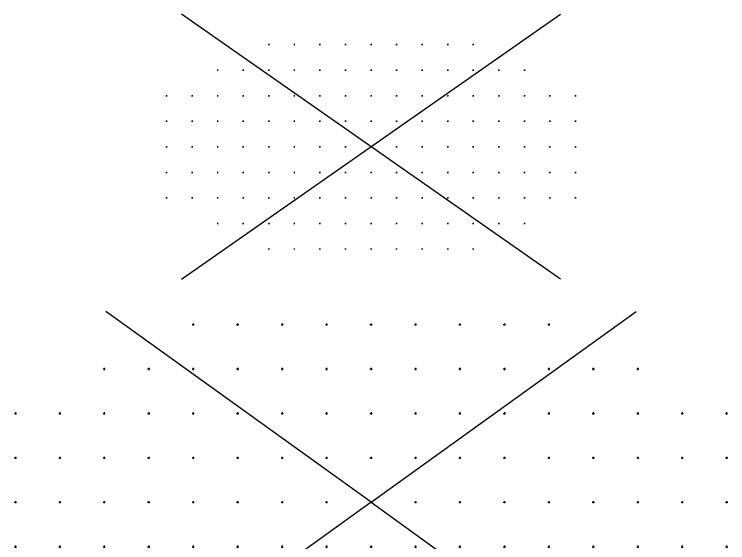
# Model space of a CAD drawing. Header units: metres. Extents: x 3187 to 3249, y 2220 to 2393.
# Drawn here: x 3193.605 to 3195.611, y 2311.079 to 2312.566 of the extents above; entities that cross this region are included whole.
import ezdxf
from ezdxf.enums import TextEntityAlignment as Align

# ---------------------------------------------------------------- set-up
doc = ezdxf.new("R2010")
doc.units = ezdxf.units.M
doc.layers.add('V-WE-VH-OPENVERHARDING_STRAATBAKSTEEN-S', color=90, linetype='Continuous', lineweight=25)
doc.styles.add('NLCS-ISO', font='NLCS-ISO.ttf')

# ---------------------------------------------------------------- blocks, each defined once
blk = doc.blocks.new('V-SVH-FUNDERING_ZANDCEMENTSTAB-SO')
for p, q in [((0, 0), (-3.728, 2.684)), ((0, 0), (3.728, 2.684)), ((-2.5, 2.515), (-2.5, 2.5)), ((-2.5, 2.515), (-2.5, 2.5)), ((-1.875, 2.515), (-1.875, 2.5)), ((-1.25, 2.515), (-1.25, 2.5)), ((-1.25, 2.515), (-1.25, 2.5)), ((-0.625, 2.515), (-0.625, 2.5)), ((0, 2.515), (0, 2.5)), ((0, 2.515), (0, 2.5)), ((0.625, 2.515), (0.625, 2.5)), ((1.25, 2.515), (1.25, 2.5)), ((1.25, 2.515), (1.25, 2.5)), ((1.875, 2.515), (1.875, 2.5)), ((2.5, 2.515), (2.5, 2.5)), ((2.5, 2.515), (2.5, 2.5)), ((-2.515, 2.5), (-2.5, 2.5)), ((-2.515, 2.5), (-2.5, 2.5)), ((-2.5, 2.5), (-2.485, 2.5)), ((-2.5, 2.5), (-2.5, 2.485)), ((-2.5, 2.5), (-2.485, 2.5)), ((-2.5, 2.5), (-2.5, 2.485)), ((-1.89, 2.5), (-1.86, 2.5)), ((-1.89, 2.5), (-1.86, 2.5)), ((-1.875, 2.5), (-1.875, 2.485)), ((-1.265, 2.5), (-1.25, 2.5)), ((-1.265, 2.5), (-1.25, 2.5)), ((-1.25, 2.5), (-1.235, 2.5)), ((-1.25, 2.5), (-1.25, 2.485)), ((-1.25, 2.5), (-1.235, 2.5)), ((-1.25, 2.5), (-1.25, 2.485)), ((-0.64, 2.5), (-0.61, 2.5)), ((-0.64, 2.5), (-0.61, 2.5)), ((-0.625, 2.5), (-0.625, 2.485)), ((-0.015, 2.5), (0, 2.5)), ((-0.015, 2.5), (0, 2.5)), ((0, 2.5), (0.015, 2.5)), ((0, 2.5), (0, 2.485)), ((0, 2.5), (0.015, 2.5)), ((0, 2.5), (0, 2.485)), ((0.61, 2.5), (0.64, 2.5)), ((0.61, 2.5), (0.64, 2.5)), ((0.625, 2.5), (0.625, 2.485)), ((1.235, 2.5), (1.25, 2.5)), ((1.235, 2.5), (1.25, 2.5)), ((1.25, 2.5), (1.265, 2.5)), ((1.25, 2.5), (1.25, 2.485)), ((1.25, 2.5), (1.265, 2.5)), ((1.25, 2.5), (1.25, 2.485)), ((1.86, 2.5), (1.89, 2.5)), ((1.86, 2.5), (1.89, 2.5)), ((1.875, 2.5), (1.875, 2.485)), ((2.485, 2.5), (2.5, 2.5)), ((2.485, 2.5), (2.5, 2.5)), ((2.5, 2.5), (2.515, 2.5)), ((2.5, 2.5), (2.5, 2.485)), ((2.5, 2.5), (2.515, 2.5)), ((2.5, 2.5), (2.5, 2.485)), ((-3.765, 1.875), (-3.75, 1.875)), ((-3.75, 1.89), (-3.75, 1.86)), ((-3.75, 1.89), (-3.75, 1.86)), ((-3.75, 1.875), (-3.735, 1.875)), ((-3.14, 1.875), (-3.11, 1.875)), ((-3.125, 1.89), (-3.125, 1.86)), ((-2.515, 1.875), (-2.5, 1.875)), ((-2.5, 1.89), (-2.5, 1.86)), ((-2.5, 1.89), (-2.5, 1.86)), ((-2.5, 1.875), (-2.485, 1.875)), ((-1.89, 1.875), (-1.86, 1.875)), ((-1.875, 1.89), (-1.875, 1.86)), ((-1.265, 1.875), (-1.25, 1.875)), ((-1.25, 1.89), (-1.25, 1.86)), ((-1.25, 1.89), (-1.25, 1.86)), ((-1.25, 1.875), (-1.235, 1.875)), ((-0.64, 1.875), (-0.61, 1.875)), ((-0.625, 1.89), (-0.625, 1.86)), ((-0.015, 1.875), (0, 1.875)), ((0, 1.89), (0, 1.86)), ((0, 1.89), (0, 1.86)), ((0, 1.875), (0.015, 1.875)), ((0.61, 1.875), (0.64, 1.875)), ((0.625, 1.89), (0.625, 1.86)), ((1.235, 1.875), (1.25, 1.875)), ((1.25, 1.89), (1.25, 1.86)), ((1.25, 1.89), (1.25, 1.86)), ((1.25, 1.875), (1.265, 1.875)), ((1.86, 1.875), (1.89, 1.875)), ((1.875, 1.89), (1.875, 1.86)), ((2.485, 1.875), (2.5, 1.875)), ((2.5, 1.89), (2.5, 1.86)), ((2.5, 1.89), (2.5, 1.86)), ((2.5, 1.875), (2.515, 1.875)), ((3.11, 1.875), (3.14, 1.875)), ((3.125, 1.89), (3.125, 1.86)), ((3.735, 1.875), (3.75, 1.875)), ((3.75, 1.89), (3.75, 1.86)), ((3.75, 1.89), (3.75, 1.86)), ((3.75, 1.875), (3.765, 1.875)), ((-5.014, 1.25), (-5, 1.25)), ((-5.014, 1.25), (-5, 1.25)), ((-5, 1.265), (-5, 1.25)), ((-5, 1.265), (-5, 1.25)), ((-5, 1.25), (-4.985, 1.25)), ((-5, 1.25), (-5, 1.235)), ((-5, 1.25), (-4.985, 1.25)), ((-5, 1.25), (-5, 1.235)), ((-4.39, 1.25), (-4.36, 1.25)), ((-4.39, 1.25), (-4.36, 1.25)), ((-4.375, 1.265), (-4.375, 1.25)), ((-4.375, 1.25), (-4.375, 1.235)), ((-3.765, 1.25), (-3.75, 1.25)), ((-3.765, 1.25), (-3.75, 1.25)), ((-3.75, 1.265), (-3.75, 1.25)), ((-3.75, 1.265), (-3.75, 1.25)), ((-3.75, 1.25), (-3.735, 1.25)), ((-3.75, 1.25), (-3.75, 1.235)), ((-3.75, 1.25), (-3.735, 1.25)), ((-3.75, 1.25), (-3.75, 1.235)), ((-3.14, 1.25), (-3.11, 1.25)), ((-3.14, 1.25), (-3.11, 1.25)), ((-3.125, 1.265), (-3.125, 1.25)), ((-3.125, 1.25), (-3.125, 1.235)), ((-2.515, 1.25), (-2.5, 1.25)), ((-2.515, 1.25), (-2.5, 1.25)), ((-2.5, 1.265), (-2.5, 1.25)), ((-2.5, 1.265), (-2.5, 1.25)), ((-2.5, 1.25), (-2.485, 1.25)), ((-2.5, 1.25), (-2.5, 1.235)), ((-2.5, 1.25), (-2.485, 1.25)), ((-2.5, 1.25), (-2.5, 1.235)), ((-1.89, 1.25), (-1.86, 1.25)), ((-1.89, 1.25), (-1.86, 1.25)), ((-1.875, 1.265), (-1.875, 1.25)), ((-1.875, 1.25), (-1.875, 1.235)), ((-1.265, 1.25), (-1.25, 1.25)), ((-1.265, 1.25), (-1.25, 1.25)), ((-1.25, 1.265), (-1.25, 1.25)), ((-1.25, 1.265), (-1.25, 1.25)), ((-1.25, 1.25), (-1.235, 1.25)), ((-1.25, 1.25), (-1.25, 1.235)), ((-1.25, 1.25), (-1.235, 1.25)), ((-1.25, 1.25), (-1.25, 1.235)), ((-0.64, 1.25), (-0.61, 1.25)), ((-0.64, 1.25), (-0.61, 1.25)), ((-0.625, 1.265), (-0.625, 1.25)), ((-0.625, 1.25), (-0.625, 1.235)), ((-0.015, 1.25), (0, 1.25)), ((-0.015, 1.25), (0, 1.25)), ((0, 1.265), (0, 1.25)), ((0, 1.265), (0, 1.25)), ((0, 1.25), (0.015, 1.25)), ((0, 1.25), (0, 1.235)), ((0, 1.25), (0.015, 1.25)), ((0, 1.25), (0, 1.235)), ((0.61, 1.25), (0.64, 1.25)), ((0.61, 1.25), (0.64, 1.25)), ((0.625, 1.265), (0.625, 1.25)), ((0.625, 1.25), (0.625, 1.235)), ((1.235, 1.25), (1.25, 1.25)), ((1.235, 1.25), (1.25, 1.25)), ((1.25, 1.265), (1.25, 1.25)), ((1.25, 1.265), (1.25, 1.25)), ((1.25, 1.25), (1.265, 1.25)), ((1.25, 1.25), (1.25, 1.235)), ((1.25, 1.25), (1.265, 1.25)), ((1.25, 1.25), (1.25, 1.235)), ((1.86, 1.25), (1.89, 1.25)), ((1.86, 1.25), (1.89, 1.25)), ((1.875, 1.265), (1.875, 1.25)), ((1.875, 1.25), (1.875, 1.235)), ((2.485, 1.25), (2.5, 1.25)), ((2.485, 1.25), (2.5, 1.25)), ((2.5, 1.265), (2.5, 1.25)), ((2.5, 1.265), (2.5, 1.25)), ((2.5, 1.25), (2.515, 1.25)), ((2.5, 1.25), (2.5, 1.235)), ((2.5, 1.25), (2.515, 1.25)), ((2.5, 1.25), (2.5, 1.235)), ((3.11, 1.25), (3.14, 1.25)), ((3.11, 1.25), (3.14, 1.25)), ((3.125, 1.265), (3.125, 1.25)), ((3.125, 1.25), (3.125, 1.235)), ((3.735, 1.25), (3.75, 1.25)), ((3.735, 1.25), (3.75, 1.25)), ((3.75, 1.265), (3.75, 1.25)), ((3.75, 1.265), (3.75, 1.25)), ((3.75, 1.25), (3.765, 1.25)), ((3.75, 1.25), (3.75, 1.235)), ((3.75, 1.25), (3.765, 1.25)), ((3.75, 1.25), (3.75, 1.235)), ((4.36, 1.25), (4.39, 1.25)), ((4.36, 1.25), (4.39, 1.25)), ((4.375, 1.265), (4.375, 1.25)), ((4.375, 1.25), (4.375, 1.235)), ((4.985, 1.25), (5, 1.25)), ((4.985, 1.25), (5, 1.25)), ((5, 1.265), (5, 1.25)), ((5, 1.265), (5, 1.25)), ((5, 1.25), (5.014, 1.25)), ((5, 1.25), (5, 1.235)), ((5, 1.25), (5.014, 1.25)), ((5, 1.25), (5, 1.235)), ((-5.015, 0.625), (-5, 0.625)), ((-5, 0.64), (-5, 0.61)), ((-5, 0.64), (-5, 0.61)), ((-5, 0.625), (-4.985, 0.625)), ((-4.39, 0.625), (-4.36, 0.625)), ((-4.375, 0.64), (-4.375, 0.61)), ((-3.765, 0.625), (-3.75, 0.625)), ((-3.75, 0.64), (-3.75, 0.61)), ((-3.75, 0.64), (-3.75, 0.61)), ((-3.75, 0.625), (-3.735, 0.625)), ((-3.14, 0.625), (-3.11, 0.625)), ((-3.125, 0.64), (-3.125, 0.61)), ((-2.515, 0.625), (-2.5, 0.625)), ((-2.5, 0.64), (-2.5, 0.61)), ((-2.5, 0.64), (-2.5, 0.61)), ((-2.5, 0.625), (-2.485, 0.625)), ((-1.89, 0.625), (-1.86, 0.625)), ((-1.875, 0.64), (-1.875, 0.61)), ((-1.265, 0.625), (-1.25, 0.625)), ((-1.25, 0.64), (-1.25, 0.61)), ((-1.25, 0.64), (-1.25, 0.61)), ((-1.25, 0.625), (-1.235, 0.625)), ((-0.64, 0.625), (-0.61, 0.625)), ((-0.625, 0.64), (-0.625, 0.61)), ((-0.015, 0.625), (0, 0.625)), ((0, 0.64), (0, 0.61)), ((0, 0.64), (0, 0.61)), ((0, 0.625), (0.015, 0.625)), ((0.61, 0.625), (0.64, 0.625)), ((0.625, 0.64), (0.625, 0.61)), ((1.235, 0.625), (1.25, 0.625)), ((1.25, 0.64), (1.25, 0.61)), ((1.25, 0.64), (1.25, 0.61)), ((1.25, 0.625), (1.265, 0.625)), ((1.86, 0.625), (1.89, 0.625)), ((1.875, 0.64), (1.875, 0.61)), ((2.485, 0.625), (2.5, 0.625)), ((2.5, 0.64), (2.5, 0.61)), ((2.5, 0.64), (2.5, 0.61)), ((2.5, 0.625), (2.515, 0.625)), ((3.11, 0.625), (3.14, 0.625)), ((3.125, 0.64), (3.125, 0.61)), ((3.735, 0.625), (3.75, 0.625)), ((3.75, 0.64), (3.75, 0.61)), ((3.75, 0.64), (3.75, 0.61)), ((3.75, 0.625), (3.765, 0.625)), ((4.36, 0.625), (4.39, 0.625)), ((4.375, 0.64), (4.375, 0.61)), ((4.985, 0.625), (5, 0.625)), ((5, 0.64), (5, 0.61)), ((5, 0.64), (5, 0.61)), ((5, 0.625), (5.015, 0.625)), ((-5.015, 0), (-5, 0)), ((-5.015, 0), (-5, 0)), ((-5, 0.015), (-5, 0)), ((-5, 0.015), (-5, 0)), ((-5, 0), (-4.985, 0)), ((-5, 0), (-5, -0.015)), ((-5, 0), (-4.985, 0)), ((-5, 0), (-5, -0.015)), ((-4.39, 0), (-4.36, 0)), ((-4.39, 0), (-4.36, 0)), ((-4.375, 0.015), (-4.375, 0)), ((-4.375, 0), (-4.375, -0.015)), ((0, 0), (-4.172, -3.003)), ((-3.765, 0), (-3.75, 0)), ((-3.765, 0), (-3.75, 0)), ((-3.75, 0.015), (-3.75, 0)), ((-3.75, 0.015), (-3.75, 0)), ((-3.75, 0), (-3.735, 0)), ((-3.75, 0), (-3.75, -0.015)), ((-3.75, 0), (-3.735, 0)), ((-3.75, 0), (-3.75, -0.015)), ((-3.14, 0), (-3.11, 0)), ((-3.14, 0), (-3.11, 0)), ((-3.125, 0.015), (-3.125, 0)), ((-3.125, 0), (-3.125, -0.015)), ((-2.515, 0), (-2.5, 0)), ((-2.515, 0), (-2.5, 0)), ((-2.5, 0.015), (-2.5, 0)), ((-2.5, 0.015), (-2.5, 0)), ((-2.5, 0), (-2.485, 0)), ((-2.5, 0), (-2.5, -0.015)), ((-2.5, 0), (-2.485, 0)), ((-2.5, 0), (-2.5, -0.015)), ((-1.89, 0), (-1.86, 0)), ((-1.89, 0), (-1.86, 0)), ((-1.875, 0.015), (-1.875, 0)), ((-1.875, 0), (-1.875, -0.015)), ((-1.265, 0), (-1.25, 0)), ((-1.265, 0), (-1.25, 0)), ((-1.25, 0.015), (-1.25, 0)), ((-1.25, 0.015), (-1.25, 0)), ((-1.25, 0), (-1.235, 0)), ((-1.25, 0), (-1.25, -0.015)), ((-1.25, 0), (-1.235, 0)), ((-1.25, 0), (-1.25, -0.015)), ((-0.64, 0), (-0.61, 0)), ((-0.64, 0), (-0.61, 0)), ((-0.625, 0.015), (-0.625, 0)), ((-0.625, 0), (-0.625, -0.015)), ((-0.015, 0), (0, 0)), ((-0.015, 0), (0, 0)), ((0, 0.015), (0, 0)), ((0, 0.015), (0, 0)), ((0, 0), (0.015, 0)), ((0, 0), (0, -0.015)), ((0, 0), (0.015, 0)), ((0, 0), (0, -0.015)), ((0.61, 0), (0.64, 0)), ((0.61, 0), (0.64, 0)), ((0.625, 0.015), (0.625, 0)), ((0.625, 0), (0.625, -0.015)), ((1.235, 0), (1.25, 0)), ((1.235, 0), (1.25, 0)), ((1.25, 0.015), (1.25, 0)), ((1.25, 0.015), (1.25, 0)), ((1.25, 0), (1.265, 0)), ((1.25, 0), (1.25, -0.015)), ((1.25, 0), (1.265, 0)), ((1.25, 0), (1.25, -0.015)), ((1.86, 0), (1.89, 0)), ((1.86, 0), (1.89, 0)), ((1.875, 0.015), (1.875, 0)), ((1.875, 0), (1.875, -0.015)), ((2.485, 0), (2.5, 0)), ((2.485, 0), (2.5, 0)), ((2.5, 0.015), (2.5, 0)), ((2.5, 0.015), (2.5, 0)), ((2.5, 0), (2.515, 0)), ((2.5, 0), (2.5, -0.015)), ((2.5, 0), (2.515, 0)), ((2.5, 0), (2.5, -0.015)), ((3.11, 0), (3.14, 0)), ((3.11, 0), (3.14, 0)), ((3.125, 0.015), (3.125, 0)), ((3.125, 0), (3.125, -0.015)), ((3.735, 0), (3.75, 0)), ((3.735, 0), (3.75, 0)), ((3.75, 0.015), (3.75, 0)), ((3.75, 0.015), (3.75, 0)), ((3.75, 0), (3.765, 0)), ((3.75, 0), (3.75, -0.015)), ((3.75, 0), (3.765, 0)), ((3.75, 0), (3.75, -0.015)), ((4.36, 0), (4.39, 0)), ((4.36, 0), (4.39, 0)), ((4.375, 0.015), (4.375, 0)), ((4.375, 0), (4.375, -0.015)), ((4.985, 0), (5, 0)), ((4.985, 0), (5, 0)), ((5, 0.015), (5, 0)), ((5, 0.015), (5, 0)), ((5, 0), (5.015, 0)), ((5, 0), (5, -0.015)), ((5, 0), (5.015, 0)), ((5, 0), (5, -0.015)), ((0, 0), (4.172, -3.003)), ((-5.015, -0.625), (-5, -0.625)), ((-5, -0.61), (-5, -0.64)), ((-5, -0.61), (-5, -0.64)), ((-5, -0.625), (-4.985, -0.625)), ((-4.39, -0.625), (-4.36, -0.625)), ((-4.375, -0.61), (-4.375, -0.64)), ((-3.765, -0.625), (-3.75, -0.625)), ((-3.75, -0.61), (-3.75, -0.64)), ((-3.75, -0.61), (-3.75, -0.64)), ((-3.75, -0.625), (-3.735, -0.625)), ((-3.14, -0.625), (-3.11, -0.625)), ((-3.125, -0.61), (-3.125, -0.64)), ((-2.515, -0.625), (-2.5, -0.625)), ((-2.5, -0.61), (-2.5, -0.64)), ((-2.5, -0.61), (-2.5, -0.64)), ((-2.5, -0.625), (-2.485, -0.625)), ((-1.89, -0.625), (-1.86, -0.625)), ((-1.875, -0.61), (-1.875, -0.64)), ((-1.265, -0.625), (-1.25, -0.625)), ((-1.25, -0.61), (-1.25, -0.64)), ((-1.25, -0.61), (-1.25, -0.64)), ((-1.25, -0.625), (-1.235, -0.625)), ((-0.64, -0.625), (-0.61, -0.625)), ((-0.625, -0.61), (-0.625, -0.64)), ((-0.015, -0.625), (0, -0.625)), ((0, -0.61), (0, -0.64)), ((0, -0.61), (0, -0.64)), ((0, -0.625), (0.015, -0.625)), ((0.61, -0.625), (0.64, -0.625)), ((0.625, -0.61), (0.625, -0.64)), ((1.235, -0.625), (1.25, -0.625)), ((1.25, -0.61), (1.25, -0.64)), ((1.25, -0.61), (1.25, -0.64)), ((1.25, -0.625), (1.265, -0.625)), ((1.86, -0.625), (1.89, -0.625)), ((1.875, -0.61), (1.875, -0.64)), ((2.485, -0.625), (2.5, -0.625)), ((2.5, -0.61), (2.5, -0.64)), ((2.5, -0.61), (2.5, -0.64)), ((2.5, -0.625), (2.515, -0.625)), ((3.11, -0.625), (3.14, -0.625)), ((3.125, -0.61), (3.125, -0.64)), ((3.735, -0.625), (3.75, -0.625)), ((3.75, -0.61), (3.75, -0.64)), ((3.75, -0.61), (3.75, -0.64)), ((3.75, -0.625), (3.765, -0.625)), ((4.36, -0.625), (4.39, -0.625)), ((4.375, -0.61), (4.375, -0.64)), ((4.985, -0.625), (5, -0.625)), ((5, -0.61), (5, -0.64)), ((5, -0.61), (5, -0.64)), ((5, -0.625), (5.015, -0.625)), ((-5.014, -1.25), (-5, -1.25)), ((-5.014, -1.25), (-5, -1.25)), ((-5, -1.235), (-5, -1.25)), ((-5, -1.235), (-5, -1.25)), ((-5, -1.25), (-4.985, -1.25)), ((-5, -1.25), (-5, -1.265)), ((-5, -1.25), (-4.985, -1.25)), ((-5, -1.25), (-5, -1.265)), ((-4.39, -1.25), (-4.36, -1.25)), ((-4.39, -1.25), (-4.36, -1.25)), ((-4.375, -1.235), (-4.375, -1.25)), ((-4.375, -1.25), (-4.375, -1.265)), ((-3.765, -1.25), (-3.75, -1.25)), ((-3.765, -1.25), (-3.75, -1.25)), ((-3.75, -1.235), (-3.75, -1.25)), ((-3.75, -1.235), (-3.75, -1.25)), ((-3.75, -1.25), (-3.735, -1.25)), ((-3.75, -1.25), (-3.75, -1.265)), ((-3.75, -1.25), (-3.735, -1.25)), ((-3.75, -1.25), (-3.75, -1.265)), ((-3.14, -1.25), (-3.11, -1.25)), ((-3.14, -1.25), (-3.11, -1.25)), ((-3.125, -1.235), (-3.125, -1.25)), ((-3.125, -1.25), (-3.125, -1.265)), ((-2.515, -1.25), (-2.5, -1.25)), ((-2.515, -1.25), (-2.5, -1.25)), ((-2.5, -1.235), (-2.5, -1.25)), ((-2.5, -1.235), (-2.5, -1.25)), ((-2.5, -1.25), (-2.485, -1.25)), ((-2.5, -1.25), (-2.5, -1.265)), ((-2.5, -1.25), (-2.485, -1.25)), ((-2.5, -1.25), (-2.5, -1.265)), ((-1.89, -1.25), (-1.86, -1.25)), ((-1.89, -1.25), (-1.86, -1.25)), ((-1.875, -1.235), (-1.875, -1.25)), ((-1.875, -1.25), (-1.875, -1.265)), ((-1.265, -1.25), (-1.25, -1.25)), ((-1.265, -1.25), (-1.25, -1.25)), ((-1.25, -1.235), (-1.25, -1.25)), ((-1.25, -1.235), (-1.25, -1.25)), ((-1.25, -1.25), (-1.235, -1.25)), ((-1.25, -1.25), (-1.25, -1.265)), ((-1.25, -1.25), (-1.235, -1.25)), ((-1.25, -1.25), (-1.25, -1.265)), ((-0.64, -1.25), (-0.61, -1.25)), ((-0.64, -1.25), (-0.61, -1.25)), ((-0.625, -1.235), (-0.625, -1.25)), ((-0.625, -1.25), (-0.625, -1.265)), ((-0.015, -1.25), (0, -1.25)), ((-0.015, -1.25), (0, -1.25)), ((0, -1.235), (0, -1.25)), ((0, -1.235), (0, -1.25)), ((0, -1.25), (0.015, -1.25)), ((0, -1.25), (0, -1.265)), ((0, -1.25), (0.015, -1.25)), ((0, -1.25), (0, -1.265)), ((0.61, -1.25), (0.64, -1.25)), ((0.61, -1.25), (0.64, -1.25)), ((0.625, -1.235), (0.625, -1.25)), ((0.625, -1.25), (0.625, -1.265)), ((1.235, -1.25), (1.25, -1.25)), ((1.235, -1.25), (1.25, -1.25)), ((1.25, -1.235), (1.25, -1.25)), ((1.25, -1.235), (1.25, -1.25)), ((1.25, -1.25), (1.265, -1.25)), ((1.25, -1.25), (1.25, -1.265)), ((1.25, -1.25), (1.265, -1.25)), ((1.25, -1.25), (1.25, -1.265)), ((1.86, -1.25), (1.89, -1.25)), ((1.86, -1.25), (1.89, -1.25)), ((1.875, -1.235), (1.875, -1.25)), ((1.875, -1.25), (1.875, -1.265)), ((2.485, -1.25), (2.5, -1.25)), ((2.485, -1.25), (2.5, -1.25)), ((2.5, -1.235), (2.5, -1.25)), ((2.5, -1.235), (2.5, -1.25)), ((2.5, -1.25), (2.515, -1.25)), ((2.5, -1.25), (2.5, -1.265)), ((2.5, -1.25), (2.515, -1.25)), ((2.5, -1.25), (2.5, -1.265)), ((3.11, -1.25), (3.14, -1.25)), ((3.11, -1.25), (3.14, -1.25)), ((3.125, -1.235), (3.125, -1.25)), ((3.125, -1.25), (3.125, -1.265)), ((3.735, -1.25), (3.75, -1.25)), ((3.735, -1.25), (3.75, -1.25)), ((3.75, -1.235), (3.75, -1.25)), ((3.75, -1.235), (3.75, -1.25)), ((3.75, -1.25), (3.765, -1.25)), ((3.75, -1.25), (3.75, -1.265)), ((3.75, -1.25), (3.765, -1.25)), ((3.75, -1.25), (3.75, -1.265)), ((4.36, -1.25), (4.39, -1.25)), ((4.36, -1.25), (4.39, -1.25)), ((4.375, -1.235), (4.375, -1.25)), ((4.375, -1.25), (4.375, -1.265)), ((4.985, -1.25), (5, -1.25)), ((4.985, -1.25), (5, -1.25)), ((5, -1.235), (5, -1.25)), ((5, -1.235), (5, -1.25)), ((5, -1.25), (5.014, -1.25)), ((5, -1.25), (5, -1.265)), ((5, -1.25), (5.014, -1.25)), ((5, -1.25), (5, -1.265)), ((-3.765, -1.875), (-3.75, -1.875)), ((-3.75, -1.86), (-3.75, -1.89)), ((-3.75, -1.86), (-3.75, -1.89)), ((-3.75, -1.875), (-3.735, -1.875)), ((-3.14, -1.875), (-3.11, -1.875)), ((-3.125, -1.86), (-3.125, -1.89)), ((-2.515, -1.875), (-2.5, -1.875)), ((-2.5, -1.86), (-2.5, -1.89)), ((-2.5, -1.86), (-2.5, -1.89)), ((-2.5, -1.875), (-2.485, -1.875)), ((-1.89, -1.875), (-1.86, -1.875)), ((-1.875, -1.86), (-1.875, -1.89)), ((-1.265, -1.875), (-1.25, -1.875)), ((-1.25, -1.86), (-1.25, -1.89)), ((-1.25, -1.86), (-1.25, -1.89)), ((-1.25, -1.875), (-1.235, -1.875)), ((-0.64, -1.875), (-0.61, -1.875)), ((-0.625, -1.86), (-0.625, -1.89)), ((-0.015, -1.875), (0, -1.875)), ((0, -1.86), (0, -1.89)), ((0, -1.86), (0, -1.89)), ((0, -1.875), (0.015, -1.875)), ((0.61, -1.875), (0.64, -1.875)), ((0.625, -1.86), (0.625, -1.89)), ((1.235, -1.875), (1.25, -1.875)), ((1.25, -1.86), (1.25, -1.89)), ((1.25, -1.86), (1.25, -1.89)), ((1.25, -1.875), (1.265, -1.875)), ((1.86, -1.875), (1.89, -1.875)), ((1.875, -1.86), (1.875, -1.89)), ((2.485, -1.875), (2.5, -1.875)), ((2.5, -1.86), (2.5, -1.89)), ((2.5, -1.86), (2.5, -1.89)), ((2.5, -1.875), (2.515, -1.875)), ((3.11, -1.875), (3.14, -1.875)), ((3.125, -1.86), (3.125, -1.89)), ((3.735, -1.875), (3.75, -1.875)), ((3.75, -1.86), (3.75, -1.89)), ((3.75, -1.86), (3.75, -1.89)), ((3.75, -1.875), (3.765, -1.875)), ((-2.515, -2.5), (-2.5, -2.5)), ((-2.515, -2.5), (-2.5, -2.5)), ((-2.5, -2.485), (-2.5, -2.5)), ((-2.5, -2.485), (-2.5, -2.5)), ((-2.5, -2.5), (-2.485, -2.5)), ((-2.5, -2.5), (-2.5, -2.515)), ((-2.5, -2.5), (-2.485, -2.5)), ((-2.5, -2.5), (-2.5, -2.515)), ((-1.89, -2.5), (-1.86, -2.5)), ((-1.89, -2.5), (-1.86, -2.5)), ((-1.875, -2.485), (-1.875, -2.5)), ((-1.875, -2.5), (-1.875, -2.515)), ((-1.265, -2.5), (-1.25, -2.5)), ((-1.265, -2.5), (-1.25, -2.5)), ((-1.25, -2.485), (-1.25, -2.5)), ((-1.25, -2.485), (-1.25, -2.5)), ((-1.25, -2.5), (-1.235, -2.5)), ((-1.25, -2.5), (-1.25, -2.515)), ((-1.25, -2.5), (-1.235, -2.5)), ((-1.25, -2.5), (-1.25, -2.515)), ((-0.64, -2.5), (-0.61, -2.5)), ((-0.64, -2.5), (-0.61, -2.5)), ((-0.625, -2.485), (-0.625, -2.5)), ((-0.625, -2.5), (-0.625, -2.515)), ((-0.015, -2.5), (0, -2.5)), ((-0.015, -2.5), (0, -2.5)), ((0, -2.485), (0, -2.5)), ((0, -2.485), (0, -2.5)), ((0, -2.5), (0.015, -2.5)), ((0, -2.5), (0, -2.515)), ((0, -2.5), (0.015, -2.5)), ((0, -2.5), (0, -2.515)), ((0.61, -2.5), (0.64, -2.5)), ((0.61, -2.5), (0.64, -2.5)), ((0.625, -2.485), (0.625, -2.5)), ((0.625, -2.5), (0.625, -2.515)), ((1.235, -2.5), (1.25, -2.5)), ((1.235, -2.5), (1.25, -2.5)), ((1.25, -2.485), (1.25, -2.5)), ((1.25, -2.485), (1.25, -2.5)), ((1.25, -2.5), (1.265, -2.5)), ((1.25, -2.5), (1.25, -2.515)), ((1.25, -2.5), (1.265, -2.5)), ((1.25, -2.5), (1.25, -2.515)), ((1.86, -2.5), (1.89, -2.5)), ((1.86, -2.5), (1.89, -2.5)), ((1.875, -2.485), (1.875, -2.5)), ((1.875, -2.5), (1.875, -2.515)), ((2.485, -2.5), (2.5, -2.5)), ((2.485, -2.5), (2.5, -2.5)), ((2.5, -2.485), (2.5, -2.5)), ((2.5, -2.485), (2.5, -2.5)), ((2.5, -2.5), (2.515, -2.5)), ((2.5, -2.5), (2.5, -2.515)), ((2.5, -2.5), (2.515, -2.5)), ((2.5, -2.5), (2.5, -2.515))]:
    blk.add_line(p, q)
at = {"style": 'NLCS-ISO'}
blk.add_attdef('KLEUR', text='', height=1.8, dxfattribs=at).set_placement((6.525, 0), align=Align.MIDDLE_LEFT)
blk = doc.blocks.new('V-SVH-FUNDERING_ZANDCEMENTSTAB_KL-SO')
for p, q in [((-2.662244, -1.864123), (2.662244, 1.864123)), ((2.662244, -1.864123), (-2.662244, 1.864123)), ((-1.446125, 1.4375), (-1.4375, 1.4375)), ((-1.446125, 1.4375), (-1.4375, 1.4375)), ((-1.4375, 1.446125), (-1.4375, 1.4375)), ((-1.4375, 1.446125), (-1.4375, 1.4375)), ((-1.4375, 1.4375), (-1.428875, 1.4375)), ((-1.4375, 1.4375), (-1.4375, 1.428875)), ((-1.4375, 1.4375), (-1.428875, 1.4375)), ((-1.4375, 1.4375), (-1.4375, 1.428875)), ((-1.08675, 1.4375), (-1.0695, 1.4375)), ((-1.08675, 1.4375), (-1.0695, 1.4375)), ((-1.078125, 1.446125), (-1.078125, 1.4375)), ((-1.078125, 1.4375), (-1.078125, 1.428875)), ((-0.727375, 1.4375), (-0.71875, 1.4375)), ((-0.727375, 1.4375), (-0.71875, 1.4375)), ((-0.71875, 1.446125), (-0.71875, 1.4375)), ((-0.71875, 1.446125), (-0.71875, 1.4375)), ((-0.71875, 1.4375), (-0.710125, 1.4375)), ((-0.71875, 1.4375), (-0.71875, 1.428875)), ((-0.71875, 1.4375), (-0.710125, 1.4375)), ((-0.71875, 1.4375), (-0.71875, 1.428875)), ((-0.368, 1.4375), (-0.35075, 1.4375)), ((-0.368, 1.4375), (-0.35075, 1.4375)), ((-0.359375, 1.446125), (-0.359375, 1.4375)), ((-0.359375, 1.4375), (-0.359375, 1.428875)), ((-0.008625, 1.4375), (0, 1.4375)), ((-0.008625, 1.4375), (0, 1.4375)), ((0, 1.446125), (0, 1.4375)), ((0, 1.446125), (0, 1.4375)), ((0, 1.4375), (0.008625, 1.4375)), ((0, 1.4375), (0, 1.428875)), ((0, 1.4375), (0.008625, 1.4375)), ((0, 1.4375), (0, 1.428875)), ((0.35075, 1.4375), (0.368, 1.4375)), ((0.35075, 1.4375), (0.368, 1.4375)), ((0.359375, 1.446125), (0.359375, 1.4375)), ((0.359375, 1.4375), (0.359375, 1.428875)), ((0.710125, 1.4375), (0.71875, 1.4375)), ((0.710125, 1.4375), (0.71875, 1.4375)), ((0.71875, 1.446125), (0.71875, 1.4375)), ((0.71875, 1.446125), (0.71875, 1.4375)), ((0.71875, 1.4375), (0.727375, 1.4375)), ((0.71875, 1.4375), (0.71875, 1.428875)), ((0.71875, 1.4375), (0.727375, 1.4375)), ((0.71875, 1.4375), (0.71875, 1.428875)), ((1.0695, 1.4375), (1.08675, 1.4375)), ((1.0695, 1.4375), (1.08675, 1.4375)), ((1.078125, 1.446125), (1.078125, 1.4375)), ((1.078125, 1.4375), (1.078125, 1.428875)), ((1.428875, 1.4375), (1.4375, 1.4375)), ((1.428875, 1.4375), (1.4375, 1.4375)), ((1.4375, 1.446125), (1.4375, 1.4375)), ((1.4375, 1.446125), (1.4375, 1.4375)), ((1.4375, 1.4375), (1.446125, 1.4375)), ((1.4375, 1.4375), (1.4375, 1.428875)), ((1.4375, 1.4375), (1.446125, 1.4375)), ((1.4375, 1.4375), (1.4375, 1.428875)), ((-2.164875, 1.078125), (-2.15625, 1.078125)), ((-2.15625, 1.08675), (-2.15625, 1.0695)), ((-2.15625, 1.08675), (-2.15625, 1.0695)), ((-2.15625, 1.078125), (-2.147625, 1.078125)), ((-1.8055, 1.078125), (-1.78825, 1.078125)), ((-1.796875, 1.08675), (-1.796875, 1.0695)), ((-1.446125, 1.078125), (-1.4375, 1.078125)), ((-1.4375, 1.08675), (-1.4375, 1.0695)), ((-1.4375, 1.08675), (-1.4375, 1.0695)), ((-1.4375, 1.078125), (-1.428875, 1.078125)), ((-1.08675, 1.078125), (-1.0695, 1.078125)), ((-1.078125, 1.08675), (-1.078125, 1.0695)), ((-0.727375, 1.078125), (-0.71875, 1.078125)), ((-0.71875, 1.08675), (-0.71875, 1.0695)), ((-0.71875, 1.08675), (-0.71875, 1.0695)), ((-0.71875, 1.078125), (-0.710125, 1.078125)), ((-0.368, 1.078125), (-0.35075, 1.078125)), ((-0.359375, 1.08675), (-0.359375, 1.0695)), ((-0.008625, 1.078125), (0, 1.078125)), ((0, 1.08675), (0, 1.0695)), ((0, 1.08675), (0, 1.0695)), ((0, 1.078125), (0.008625, 1.078125)), ((0.35075, 1.078125), (0.368, 1.078125)), ((0.359375, 1.08675), (0.359375, 1.0695)), ((0.710125, 1.078125), (0.71875, 1.078125)), ((0.71875, 1.08675), (0.71875, 1.0695)), ((0.71875, 1.08675), (0.71875, 1.0695)), ((0.71875, 1.078125), (0.727375, 1.078125)), ((1.0695, 1.078125), (1.08675, 1.078125)), ((1.078125, 1.08675), (1.078125, 1.0695)), ((1.428875, 1.078125), (1.4375, 1.078125)), ((1.4375, 1.08675), (1.4375, 1.0695)), ((1.4375, 1.08675), (1.4375, 1.0695)), ((1.4375, 1.078125), (1.446125, 1.078125)), ((1.78825, 1.078125), (1.8055, 1.078125)), ((1.796875, 1.08675), (1.796875, 1.0695)), ((2.147625, 1.078125), (2.15625, 1.078125)), ((2.15625, 1.08675), (2.15625, 1.0695)), ((2.15625, 1.08675), (2.15625, 1.0695)), ((2.15625, 1.078125), (2.164875, 1.078125)), ((-2.882843, 0.71875), (-2.875, 0.71875)), ((-2.882843, 0.71875), (-2.875, 0.71875)), ((-2.875, 0.727375), (-2.875, 0.71875)), ((-2.875, 0.727375), (-2.875, 0.71875)), ((-2.875, 0.71875), (-2.866375, 0.71875)), ((-2.875, 0.71875), (-2.875, 0.710125)), ((-2.875, 0.71875), (-2.866375, 0.71875)), ((-2.875, 0.71875), (-2.875, 0.710125)), ((-2.52425, 0.71875), (-2.507, 0.71875)), ((-2.52425, 0.71875), (-2.507, 0.71875)), ((-2.515625, 0.727375), (-2.515625, 0.71875)), ((-2.515625, 0.71875), (-2.515625, 0.710125)), ((-2.164875, 0.71875), (-2.15625, 0.71875)), ((-2.164875, 0.71875), (-2.15625, 0.71875)), ((-2.15625, 0.727375), (-2.15625, 0.71875)), ((-2.15625, 0.727375), (-2.15625, 0.71875)), ((-2.15625, 0.71875), (-2.147625, 0.71875)), ((-2.15625, 0.71875), (-2.15625, 0.710125)), ((-2.15625, 0.71875), (-2.147625, 0.71875)), ((-2.15625, 0.71875), (-2.15625, 0.710125)), ((-1.8055, 0.71875), (-1.78825, 0.71875)), ((-1.8055, 0.71875), (-1.78825, 0.71875)), ((-1.796875, 0.727375), (-1.796875, 0.71875)), ((-1.796875, 0.71875), (-1.796875, 0.710125)), ((-1.446125, 0.71875), (-1.4375, 0.71875)), ((-1.446125, 0.71875), (-1.4375, 0.71875)), ((-1.4375, 0.727375), (-1.4375, 0.71875)), ((-1.4375, 0.727375), (-1.4375, 0.71875)), ((-1.4375, 0.71875), (-1.428875, 0.71875)), ((-1.4375, 0.71875), (-1.4375, 0.710125)), ((-1.4375, 0.71875), (-1.428875, 0.71875)), ((-1.4375, 0.71875), (-1.4375, 0.710125)), ((-1.08675, 0.71875), (-1.0695, 0.71875)), ((-1.08675, 0.71875), (-1.0695, 0.71875)), ((-1.078125, 0.727375), (-1.078125, 0.71875)), ((-1.078125, 0.71875), (-1.078125, 0.710125)), ((-0.727375, 0.71875), (-0.71875, 0.71875)), ((-0.727375, 0.71875), (-0.71875, 0.71875)), ((-0.71875, 0.727375), (-0.71875, 0.71875)), ((-0.71875, 0.727375), (-0.71875, 0.71875)), ((-0.71875, 0.71875), (-0.710125, 0.71875)), ((-0.71875, 0.71875), (-0.71875, 0.710125)), ((-0.71875, 0.71875), (-0.710125, 0.71875)), ((-0.71875, 0.71875), (-0.71875, 0.710125)), ((-0.368, 0.71875), (-0.35075, 0.71875)), ((-0.368, 0.71875), (-0.35075, 0.71875)), ((-0.359375, 0.727375), (-0.359375, 0.71875)), ((-0.359375, 0.71875), (-0.359375, 0.710125)), ((-0.008625, 0.71875), (0, 0.71875)), ((-0.008625, 0.71875), (0, 0.71875)), ((0, 0.727375), (0, 0.71875)), ((0, 0.727375), (0, 0.71875)), ((0, 0.71875), (0.008625, 0.71875)), ((0, 0.71875), (0, 0.710125)), ((0, 0.71875), (0.008625, 0.71875)), ((0, 0.71875), (0, 0.710125)), ((0.35075, 0.71875), (0.368, 0.71875)), ((0.35075, 0.71875), (0.368, 0.71875)), ((0.359375, 0.727375), (0.359375, 0.71875)), ((0.359375, 0.71875), (0.359375, 0.710125)), ((0.710125, 0.71875), (0.71875, 0.71875)), ((0.710125, 0.71875), (0.71875, 0.71875)), ((0.71875, 0.727375), (0.71875, 0.71875)), ((0.71875, 0.727375), (0.71875, 0.71875)), ((0.71875, 0.71875), (0.727375, 0.71875)), ((0.71875, 0.71875), (0.71875, 0.710125)), ((0.71875, 0.71875), (0.727375, 0.71875)), ((0.71875, 0.71875), (0.71875, 0.710125)), ((1.0695, 0.71875), (1.08675, 0.71875)), ((1.0695, 0.71875), (1.08675, 0.71875)), ((1.078125, 0.727375), (1.078125, 0.71875)), ((1.078125, 0.71875), (1.078125, 0.710125)), ((1.428875, 0.71875), (1.4375, 0.71875)), ((1.428875, 0.71875), (1.4375, 0.71875)), ((1.4375, 0.727375), (1.4375, 0.71875)), ((1.4375, 0.727375), (1.4375, 0.71875)), ((1.4375, 0.71875), (1.446125, 0.71875)), ((1.4375, 0.71875), (1.4375, 0.710125)), ((1.4375, 0.71875), (1.446125, 0.71875)), ((1.4375, 0.71875), (1.4375, 0.710125)), ((1.78825, 0.71875), (1.8055, 0.71875)), ((1.78825, 0.71875), (1.8055, 0.71875)), ((1.796875, 0.727375), (1.796875, 0.71875)), ((1.796875, 0.71875), (1.796875, 0.710125)), ((2.147625, 0.71875), (2.15625, 0.71875)), ((2.147625, 0.71875), (2.15625, 0.71875)), ((2.15625, 0.727375), (2.15625, 0.71875)), ((2.15625, 0.727375), (2.15625, 0.71875)), ((2.15625, 0.71875), (2.164875, 0.71875)), ((2.15625, 0.71875), (2.15625, 0.710125)), ((2.15625, 0.71875), (2.164875, 0.71875)), ((2.15625, 0.71875), (2.15625, 0.710125)), ((2.507, 0.71875), (2.52425, 0.71875)), ((2.507, 0.71875), (2.52425, 0.71875)), ((2.515625, 0.727375), (2.515625, 0.71875)), ((2.515625, 0.71875), (2.515625, 0.710125)), ((2.866375, 0.71875), (2.875, 0.71875)), ((2.866375, 0.71875), (2.875, 0.71875)), ((2.875, 0.727375), (2.875, 0.71875)), ((2.875, 0.727375), (2.875, 0.71875)), ((2.875, 0.71875), (2.882843, 0.71875)), ((2.875, 0.71875), (2.875, 0.710125)), ((2.875, 0.71875), (2.882843, 0.71875)), ((2.875, 0.71875), (2.875, 0.710125)), ((-2.883625, 0.359375), (-2.875, 0.359375)), ((-2.875, 0.368), (-2.875, 0.35075)), ((-2.875, 0.368), (-2.875, 0.35075)), ((-2.875, 0.359375), (-2.866375, 0.359375)), ((-2.52425, 0.359375), (-2.507, 0.359375)), ((-2.515625, 0.368), (-2.515625, 0.35075)), ((-2.164875, 0.359375), (-2.15625, 0.359375)), ((-2.15625, 0.368), (-2.15625, 0.35075)), ((-2.15625, 0.368), (-2.15625, 0.35075)), ((-2.15625, 0.359375), (-2.147625, 0.359375)), ((-1.8055, 0.359375), (-1.78825, 0.359375)), ((-1.796875, 0.368), (-1.796875, 0.35075)), ((-1.446125, 0.359375), (-1.4375, 0.359375)), ((-1.4375, 0.368), (-1.4375, 0.35075)), ((-1.4375, 0.368), (-1.4375, 0.35075)), ((-1.4375, 0.359375), (-1.428875, 0.359375)), ((-1.08675, 0.359375), (-1.0695, 0.359375)), ((-1.078125, 0.368), (-1.078125, 0.35075)), ((-0.727375, 0.359375), (-0.71875, 0.359375)), ((-0.71875, 0.368), (-0.71875, 0.35075)), ((-0.71875, 0.368), (-0.71875, 0.35075)), ((-0.71875, 0.359375), (-0.710125, 0.359375)), ((-0.368, 0.359375), (-0.35075, 0.359375)), ((-0.359375, 0.368), (-0.359375, 0.35075)), ((-0.008625, 0.359375), (0, 0.359375)), ((0, 0.368), (0, 0.35075)), ((0, 0.368), (0, 0.35075)), ((0, 0.359375), (0.008625, 0.359375)), ((0.35075, 0.359375), (0.368, 0.359375)), ((0.359375, 0.368), (0.359375, 0.35075)), ((0.710125, 0.359375), (0.71875, 0.359375)), ((0.71875, 0.368), (0.71875, 0.35075)), ((0.71875, 0.368), (0.71875, 0.35075)), ((0.71875, 0.359375), (0.727375, 0.359375)), ((1.0695, 0.359375), (1.08675, 0.359375)), ((1.078125, 0.368), (1.078125, 0.35075)), ((1.428875, 0.359375), (1.4375, 0.359375)), ((1.4375, 0.368), (1.4375, 0.35075)), ((1.4375, 0.368), (1.4375, 0.35075)), ((1.4375, 0.359375), (1.446125, 0.359375)), ((1.78825, 0.359375), (1.8055, 0.359375)), ((1.796875, 0.368), (1.796875, 0.35075)), ((2.147625, 0.359375), (2.15625, 0.359375)), ((2.15625, 0.368), (2.15625, 0.35075)), ((2.15625, 0.368), (2.15625, 0.35075)), ((2.15625, 0.359375), (2.164875, 0.359375)), ((2.507, 0.359375), (2.52425, 0.359375)), ((2.515625, 0.368), (2.515625, 0.35075)), ((2.866375, 0.359375), (2.875, 0.359375)), ((2.875, 0.368), (2.875, 0.35075)), ((2.875, 0.368), (2.875, 0.35075)), ((2.875, 0.359375), (2.883625, 0.359375)), ((-2.883625, 0), (-2.875, 0)), ((-2.883625, 0), (-2.875, 0)), ((-2.875, 0.008625), (-2.875, 0)), ((-2.875, 0.008625), (-2.875, 0)), ((-2.875, 0), (-2.866375, 0)), ((-2.875, 0), (-2.875, -0.008625)), ((-2.875, 0), (-2.866375, 0)), ((-2.875, 0), (-2.875, -0.008625)), ((-2.52425, 0), (-2.507, 0)), ((-2.52425, 0), (-2.507, 0)), ((-2.515625, 0.008625), (-2.515625, 0)), ((-2.515625, 0), (-2.515625, -0.008625)), ((-2.164875, 0), (-2.15625, 0)), ((-2.164875, 0), (-2.15625, 0)), ((-2.15625, 0.008625), (-2.15625, 0)), ((-2.15625, 0.008625), (-2.15625, 0)), ((-2.15625, 0), (-2.147625, 0)), ((-2.15625, 0), (-2.15625, -0.008625)), ((-2.15625, 0), (-2.147625, 0)), ((-2.15625, 0), (-2.15625, -0.008625)), ((-1.8055, 0), (-1.78825, 0)), ((-1.8055, 0), (-1.78825, 0)), ((-1.796875, 0.008625), (-1.796875, 0)), ((-1.796875, 0), (-1.796875, -0.008625)), ((-1.446125, 0), (-1.4375, 0)), ((-1.446125, 0), (-1.4375, 0)), ((-1.4375, 0.008625), (-1.4375, 0)), ((-1.4375, 0.008625), (-1.4375, 0)), ((-1.4375, 0), (-1.428875, 0)), ((-1.4375, 0), (-1.4375, -0.008625)), ((-1.4375, 0), (-1.428875, 0)), ((-1.4375, 0), (-1.4375, -0.008625)), ((-1.08675, 0), (-1.0695, 0)), ((-1.08675, 0), (-1.0695, 0)), ((-1.078125, 0.008625), (-1.078125, 0)), ((-1.078125, 0), (-1.078125, -0.008625)), ((-0.727375, 0), (-0.71875, 0)), ((-0.727375, 0), (-0.71875, 0)), ((-0.71875, 0.008625), (-0.71875, 0)), ((-0.71875, 0.008625), (-0.71875, 0)), ((-0.71875, 0), (-0.710125, 0)), ((-0.71875, 0), (-0.71875, -0.008625)), ((-0.71875, 0), (-0.710125, 0)), ((-0.71875, 0), (-0.71875, -0.008625)), ((-0.368, 0), (-0.35075, 0)), ((-0.368, 0), (-0.35075, 0)), ((-0.359375, 0.008625), (-0.359375, 0)), ((-0.359375, 0), (-0.359375, -0.008625)), ((-0.008625, 0), (0, 0)), ((-0.008625, 0), (0, 0)), ((0, 0.008625), (0, 0)), ((0, 0.008625), (0, 0)), ((0, 0), (0.008625, 0)), ((0, 0), (0, -0.008625)), ((0, 0), (0.008625, 0)), ((0, 0), (0, -0.008625)), ((0.35075, 0), (0.368, 0)), ((0.35075, 0), (0.368, 0)), ((0.359375, 0.008625), (0.359375, 0)), ((0.359375, 0), (0.359375, -0.008625)), ((0.710125, 0), (0.71875, 0)), ((0.710125, 0), (0.71875, 0)), ((0.71875, 0.008625), (0.71875, 0)), ((0.71875, 0.008625), (0.71875, 0)), ((0.71875, 0), (0.727375, 0)), ((0.71875, 0), (0.71875, -0.008625)), ((0.71875, 0), (0.727375, 0)), ((0.71875, 0), (0.71875, -0.008625)), ((1.0695, 0), (1.08675, 0)), ((1.0695, 0), (1.08675, 0)), ((1.078125, 0.008625), (1.078125, 0)), ((1.078125, 0), (1.078125, -0.008625)), ((1.428875, 0), (1.4375, 0)), ((1.428875, 0), (1.4375, 0)), ((1.4375, 0.008625), (1.4375, 0)), ((1.4375, 0.008625), (1.4375, 0)), ((1.4375, 0), (1.446125, 0)), ((1.4375, 0), (1.4375, -0.008625)), ((1.4375, 0), (1.446125, 0)), ((1.4375, 0), (1.4375, -0.008625)), ((1.78825, 0), (1.8055, 0)), ((1.78825, 0), (1.8055, 0)), ((1.796875, 0.008625), (1.796875, 0)), ((1.796875, 0), (1.796875, -0.008625)), ((2.147625, 0), (2.15625, 0)), ((2.147625, 0), (2.15625, 0)), ((2.15625, 0.008625), (2.15625, 0)), ((2.15625, 0.008625), (2.15625, 0)), ((2.15625, 0), (2.164875, 0)), ((2.15625, 0), (2.15625, -0.008625)), ((2.15625, 0), (2.164875, 0)), ((2.15625, 0), (2.15625, -0.008625)), ((2.507, 0), (2.52425, 0)), ((2.507, 0), (2.52425, 0)), ((2.515625, 0.008625), (2.515625, 0)), ((2.515625, 0), (2.515625, -0.008625)), ((2.866375, 0), (2.875, 0)), ((2.866375, 0), (2.875, 0)), ((2.875, 0.008625), (2.875, 0)), ((2.875, 0.008625), (2.875, 0)), ((2.875, 0), (2.883625, 0)), ((2.875, 0), (2.875, -0.008625)), ((2.875, 0), (2.883625, 0)), ((2.875, 0), (2.875, -0.008625)), ((-2.883625, -0.359375), (-2.875, -0.359375)), ((-2.875, -0.35075), (-2.875, -0.368)), ((-2.875, -0.35075), (-2.875, -0.368)), ((-2.875, -0.359375), (-2.866375, -0.359375)), ((-2.52425, -0.359375), (-2.507, -0.359375)), ((-2.515625, -0.35075), (-2.515625, -0.368)), ((-2.164875, -0.359375), (-2.15625, -0.359375)), ((-2.15625, -0.35075), (-2.15625, -0.368)), ((-2.15625, -0.35075), (-2.15625, -0.368)), ((-2.15625, -0.359375), (-2.147625, -0.359375)), ((-1.8055, -0.359375), (-1.78825, -0.359375)), ((-1.796875, -0.35075), (-1.796875, -0.368)), ((-1.446125, -0.359375), (-1.4375, -0.359375)), ((-1.4375, -0.35075), (-1.4375, -0.368)), ((-1.4375, -0.35075), (-1.4375, -0.368)), ((-1.4375, -0.359375), (-1.428875, -0.359375)), ((-1.08675, -0.359375), (-1.0695, -0.359375)), ((-1.078125, -0.35075), (-1.078125, -0.368)), ((-0.727375, -0.359375), (-0.71875, -0.359375)), ((-0.71875, -0.35075), (-0.71875, -0.368)), ((-0.71875, -0.35075), (-0.71875, -0.368)), ((-0.71875, -0.359375), (-0.710125, -0.359375)), ((-0.368, -0.359375), (-0.35075, -0.359375)), ((-0.359375, -0.35075), (-0.359375, -0.368)), ((-0.008625, -0.359375), (0, -0.359375)), ((0, -0.35075), (0, -0.368)), ((0, -0.35075), (0, -0.368)), ((0, -0.359375), (0.008625, -0.359375)), ((0.35075, -0.359375), (0.368, -0.359375)), ((0.359375, -0.35075), (0.359375, -0.368)), ((0.710125, -0.359375), (0.71875, -0.359375)), ((0.71875, -0.35075), (0.71875, -0.368)), ((0.71875, -0.35075), (0.71875, -0.368)), ((0.71875, -0.359375), (0.727375, -0.359375)), ((1.0695, -0.359375), (1.08675, -0.359375)), ((1.078125, -0.35075), (1.078125, -0.368)), ((1.428875, -0.359375), (1.4375, -0.359375)), ((1.4375, -0.35075), (1.4375, -0.368)), ((1.4375, -0.35075), (1.4375, -0.368)), ((1.4375, -0.359375), (1.446125, -0.359375)), ((1.78825, -0.359375), (1.8055, -0.359375)), ((1.796875, -0.35075), (1.796875, -0.368)), ((2.147625, -0.359375), (2.15625, -0.359375)), ((2.15625, -0.35075), (2.15625, -0.368)), ((2.15625, -0.35075), (2.15625, -0.368)), ((2.15625, -0.359375), (2.164875, -0.359375)), ((2.507, -0.359375), (2.52425, -0.359375)), ((2.515625, -0.35075), (2.515625, -0.368)), ((2.866375, -0.359375), (2.875, -0.359375)), ((2.875, -0.35075), (2.875, -0.368)), ((2.875, -0.35075), (2.875, -0.368)), ((2.875, -0.359375), (2.883625, -0.359375)), ((-2.882843, -0.71875), (-2.875, -0.71875)), ((-2.882843, -0.71875), (-2.875, -0.71875)), ((-2.875, -0.710125), (-2.875, -0.71875)), ((-2.875, -0.710125), (-2.875, -0.71875)), ((-2.875, -0.71875), (-2.866375, -0.71875)), ((-2.875, -0.71875), (-2.875, -0.727375)), ((-2.875, -0.71875), (-2.866375, -0.71875)), ((-2.875, -0.71875), (-2.875, -0.727375)), ((-2.52425, -0.71875), (-2.507, -0.71875)), ((-2.52425, -0.71875), (-2.507, -0.71875)), ((-2.515625, -0.710125), (-2.515625, -0.71875)), ((-2.515625, -0.71875), (-2.515625, -0.727375)), ((-2.164875, -0.71875), (-2.15625, -0.71875)), ((-2.164875, -0.71875), (-2.15625, -0.71875)), ((-2.15625, -0.710125), (-2.15625, -0.71875)), ((-2.15625, -0.710125), (-2.15625, -0.71875)), ((-2.15625, -0.71875), (-2.147625, -0.71875)), ((-2.15625, -0.71875), (-2.15625, -0.727375)), ((-2.15625, -0.71875), (-2.147625, -0.71875)), ((-2.15625, -0.71875), (-2.15625, -0.727375)), ((-1.8055, -0.71875), (-1.78825, -0.71875)), ((-1.8055, -0.71875), (-1.78825, -0.71875)), ((-1.796875, -0.710125), (-1.796875, -0.71875)), ((-1.796875, -0.71875), (-1.796875, -0.727375)), ((-1.446125, -0.71875), (-1.4375, -0.71875)), ((-1.446125, -0.71875), (-1.4375, -0.71875)), ((-1.4375, -0.710125), (-1.4375, -0.71875)), ((-1.4375, -0.710125), (-1.4375, -0.71875)), ((-1.4375, -0.71875), (-1.428875, -0.71875)), ((-1.4375, -0.71875), (-1.4375, -0.727375)), ((-1.4375, -0.71875), (-1.428875, -0.71875)), ((-1.4375, -0.71875), (-1.4375, -0.727375)), ((-1.08675, -0.71875), (-1.0695, -0.71875)), ((-1.08675, -0.71875), (-1.0695, -0.71875)), ((-1.078125, -0.710125), (-1.078125, -0.71875)), ((-1.078125, -0.71875), (-1.078125, -0.727375)), ((-0.727375, -0.71875), (-0.71875, -0.71875)), ((-0.727375, -0.71875), (-0.71875, -0.71875)), ((-0.71875, -0.710125), (-0.71875, -0.71875)), ((-0.71875, -0.710125), (-0.71875, -0.71875)), ((-0.71875, -0.71875), (-0.710125, -0.71875)), ((-0.71875, -0.71875), (-0.71875, -0.727375)), ((-0.71875, -0.71875), (-0.710125, -0.71875)), ((-0.71875, -0.71875), (-0.71875, -0.727375)), ((-0.368, -0.71875), (-0.35075, -0.71875)), ((-0.368, -0.71875), (-0.35075, -0.71875)), ((-0.359375, -0.710125), (-0.359375, -0.71875)), ((-0.359375, -0.71875), (-0.359375, -0.727375)), ((-0.008625, -0.71875), (0, -0.71875)), ((-0.008625, -0.71875), (0, -0.71875)), ((0, -0.710125), (0, -0.71875)), ((0, -0.710125), (0, -0.71875)), ((0, -0.71875), (0.008625, -0.71875)), ((0, -0.71875), (0, -0.727375)), ((0, -0.71875), (0.008625, -0.71875)), ((0, -0.71875), (0, -0.727375)), ((0.35075, -0.71875), (0.368, -0.71875)), ((0.35075, -0.71875), (0.368, -0.71875)), ((0.359375, -0.710125), (0.359375, -0.71875)), ((0.359375, -0.71875), (0.359375, -0.727375)), ((0.710125, -0.71875), (0.71875, -0.71875)), ((0.710125, -0.71875), (0.71875, -0.71875)), ((0.71875, -0.710125), (0.71875, -0.71875)), ((0.71875, -0.710125), (0.71875, -0.71875)), ((0.71875, -0.71875), (0.727375, -0.71875)), ((0.71875, -0.71875), (0.71875, -0.727375)), ((0.71875, -0.71875), (0.727375, -0.71875)), ((0.71875, -0.71875), (0.71875, -0.727375)), ((1.0695, -0.71875), (1.08675, -0.71875)), ((1.0695, -0.71875), (1.08675, -0.71875)), ((1.078125, -0.710125), (1.078125, -0.71875)), ((1.078125, -0.71875), (1.078125, -0.727375)), ((1.428875, -0.71875), (1.4375, -0.71875)), ((1.428875, -0.71875), (1.4375, -0.71875)), ((1.4375, -0.710125), (1.4375, -0.71875)), ((1.4375, -0.710125), (1.4375, -0.71875)), ((1.4375, -0.71875), (1.446125, -0.71875)), ((1.4375, -0.71875), (1.4375, -0.727375)), ((1.4375, -0.71875), (1.446125, -0.71875)), ((1.4375, -0.71875), (1.4375, -0.727375)), ((1.78825, -0.71875), (1.8055, -0.71875)), ((1.78825, -0.71875), (1.8055, -0.71875)), ((1.796875, -0.710125), (1.796875, -0.71875)), ((1.796875, -0.71875), (1.796875, -0.727375)), ((2.147625, -0.71875), (2.15625, -0.71875)), ((2.147625, -0.71875), (2.15625, -0.71875)), ((2.15625, -0.710125), (2.15625, -0.71875)), ((2.15625, -0.710125), (2.15625, -0.71875)), ((2.15625, -0.71875), (2.164875, -0.71875)), ((2.15625, -0.71875), (2.15625, -0.727375)), ((2.15625, -0.71875), (2.164875, -0.71875)), ((2.15625, -0.71875), (2.15625, -0.727375)), ((2.507, -0.71875), (2.52425, -0.71875)), ((2.507, -0.71875), (2.52425, -0.71875)), ((2.515625, -0.710125), (2.515625, -0.71875)), ((2.515625, -0.71875), (2.515625, -0.727375)), ((2.866375, -0.71875), (2.875, -0.71875)), ((2.866375, -0.71875), (2.875, -0.71875)), ((2.875, -0.710125), (2.875, -0.71875)), ((2.875, -0.710125), (2.875, -0.71875)), ((2.875, -0.71875), (2.882843, -0.71875)), ((2.875, -0.71875), (2.875, -0.727375)), ((2.875, -0.71875), (2.882843, -0.71875)), ((2.875, -0.71875), (2.875, -0.727375)), ((-2.164875, -1.078125), (-2.15625, -1.078125)), ((-2.15625, -1.0695), (-2.15625, -1.08675)), ((-2.15625, -1.0695), (-2.15625, -1.08675)), ((-2.15625, -1.078125), (-2.147625, -1.078125)), ((-1.8055, -1.078125), (-1.78825, -1.078125)), ((-1.796875, -1.0695), (-1.796875, -1.08675)), ((-1.446125, -1.078125), (-1.4375, -1.078125)), ((-1.4375, -1.0695), (-1.4375, -1.08675)), ((-1.4375, -1.0695), (-1.4375, -1.08675)), ((-1.4375, -1.078125), (-1.428875, -1.078125)), ((-1.08675, -1.078125), (-1.0695, -1.078125)), ((-1.078125, -1.0695), (-1.078125, -1.08675)), ((-0.727375, -1.078125), (-0.71875, -1.078125)), ((-0.71875, -1.0695), (-0.71875, -1.08675)), ((-0.71875, -1.0695), (-0.71875, -1.08675)), ((-0.71875, -1.078125), (-0.710125, -1.078125)), ((-0.368, -1.078125), (-0.35075, -1.078125)), ((-0.359375, -1.0695), (-0.359375, -1.08675)), ((-0.008625, -1.078125), (0, -1.078125)), ((0, -1.0695), (0, -1.08675)), ((0, -1.0695), (0, -1.08675)), ((0, -1.078125), (0.008625, -1.078125)), ((0.35075, -1.078125), (0.368, -1.078125)), ((0.359375, -1.0695), (0.359375, -1.08675)), ((0.710125, -1.078125), (0.71875, -1.078125)), ((0.71875, -1.0695), (0.71875, -1.08675)), ((0.71875, -1.0695), (0.71875, -1.08675)), ((0.71875, -1.078125), (0.727375, -1.078125)), ((1.0695, -1.078125), (1.08675, -1.078125)), ((1.078125, -1.0695), (1.078125, -1.08675)), ((1.428875, -1.078125), (1.4375, -1.078125)), ((1.4375, -1.0695), (1.4375, -1.08675)), ((1.4375, -1.0695), (1.4375, -1.08675)), ((1.4375, -1.078125), (1.446125, -1.078125)), ((1.78825, -1.078125), (1.8055, -1.078125)), ((1.796875, -1.0695), (1.796875, -1.08675)), ((2.147625, -1.078125), (2.15625, -1.078125)), ((2.15625, -1.0695), (2.15625, -1.08675)), ((2.15625, -1.0695), (2.15625, -1.08675)), ((2.15625, -1.078125), (2.164875, -1.078125)), ((-1.446125, -1.4375), (-1.4375, -1.4375)), ((-1.446125, -1.4375), (-1.4375, -1.4375)), ((-1.4375, -1.428875), (-1.4375, -1.4375)), ((-1.4375, -1.428875), (-1.4375, -1.4375)), ((-1.4375, -1.4375), (-1.428875, -1.4375)), ((-1.4375, -1.4375), (-1.4375, -1.446125)), ((-1.4375, -1.4375), (-1.428875, -1.4375)), ((-1.4375, -1.4375), (-1.4375, -1.446125)), ((-1.08675, -1.4375), (-1.0695, -1.4375)), ((-1.08675, -1.4375), (-1.0695, -1.4375)), ((-1.078125, -1.428875), (-1.078125, -1.4375)), ((-1.078125, -1.4375), (-1.078125, -1.446125)), ((-0.727375, -1.4375), (-0.71875, -1.4375)), ((-0.727375, -1.4375), (-0.71875, -1.4375)), ((-0.71875, -1.428875), (-0.71875, -1.4375)), ((-0.71875, -1.428875), (-0.71875, -1.4375)), ((-0.71875, -1.4375), (-0.710125, -1.4375)), ((-0.71875, -1.4375), (-0.71875, -1.446125)), ((-0.71875, -1.4375), (-0.710125, -1.4375)), ((-0.71875, -1.4375), (-0.71875, -1.446125)), ((-0.368, -1.4375), (-0.35075, -1.4375)), ((-0.368, -1.4375), (-0.35075, -1.4375)), ((-0.359375, -1.428875), (-0.359375, -1.4375)), ((-0.359375, -1.4375), (-0.359375, -1.446125)), ((-0.008625, -1.4375), (0, -1.4375)), ((-0.008625, -1.4375), (0, -1.4375)), ((0, -1.428875), (0, -1.4375)), ((0, -1.428875), (0, -1.4375)), ((0, -1.4375), (0.008625, -1.4375)), ((0, -1.4375), (0, -1.446125)), ((0, -1.4375), (0.008625, -1.4375)), ((0, -1.4375), (0, -1.446125)), ((0.35075, -1.4375), (0.368, -1.4375)), ((0.35075, -1.4375), (0.368, -1.4375)), ((0.359375, -1.428875), (0.359375, -1.4375)), ((0.359375, -1.4375), (0.359375, -1.446125)), ((0.710125, -1.4375), (0.71875, -1.4375)), ((0.710125, -1.4375), (0.71875, -1.4375)), ((0.71875, -1.428875), (0.71875, -1.4375)), ((0.71875, -1.428875), (0.71875, -1.4375)), ((0.71875, -1.4375), (0.727375, -1.4375)), ((0.71875, -1.4375), (0.71875, -1.446125)), ((0.71875, -1.4375), (0.727375, -1.4375)), ((0.71875, -1.4375), (0.71875, -1.446125)), ((1.0695, -1.4375), (1.08675, -1.4375)), ((1.0695, -1.4375), (1.08675, -1.4375)), ((1.078125, -1.428875), (1.078125, -1.4375)), ((1.078125, -1.4375), (1.078125, -1.446125)), ((1.428875, -1.4375), (1.4375, -1.4375)), ((1.428875, -1.4375), (1.4375, -1.4375)), ((1.4375, -1.428875), (1.4375, -1.4375)), ((1.4375, -1.428875), (1.4375, -1.4375)), ((1.4375, -1.4375), (1.446125, -1.4375)), ((1.4375, -1.4375), (1.4375, -1.446125)), ((1.4375, -1.4375), (1.446125, -1.4375)), ((1.4375, -1.4375), (1.4375, -1.446125))]:
    blk.add_line(p, q)
at = {"style": 'NLCS-ISO'}
blk.add_attdef('KLEUR', text='', height=1.8, dxfattribs=at).set_placement((4.25, 0), align=Align.MIDDLE_LEFT)

msp = doc.modelspace()

# ---------------------------------------------------------------- block references
at = {"layer": 'V-WE-VH-OPENVERHARDING_STRAATBAKSTEEN-S', "xscale": 0.2, "yscale": 0.2, "zscale": 0.2}
for name, p in [('V-SVH-FUNDERING_ZANDCEMENTSTAB_KL-SO', (3194.6077, 2312.1934)), ('V-SVH-FUNDERING_ZANDCEMENTSTAB-SO', (3194.6077, 2311.1934))]:
    msp.add_blockref(name, p, dxfattribs=at)

doc.saveas('drawing.dxf')
